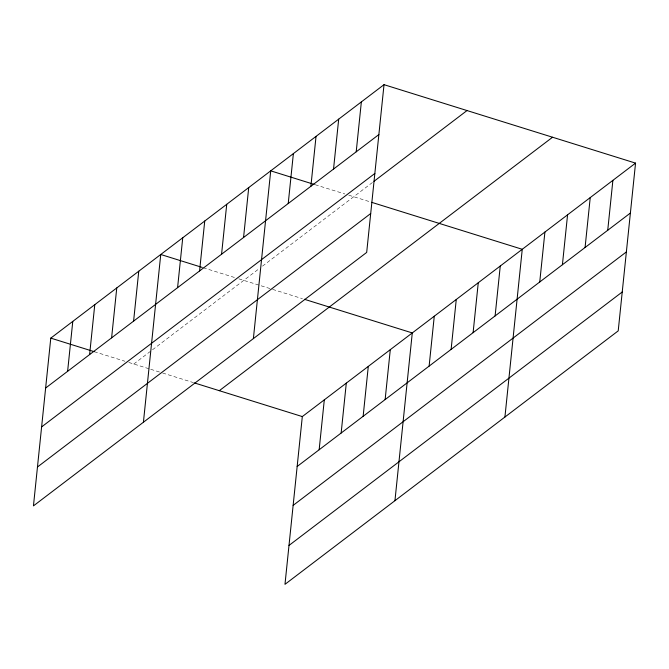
<?xml version="1.0" encoding="UTF-8"?>
<svg xmlns="http://www.w3.org/2000/svg" width="669" height="669" viewBox="0 0 669 669"><rect width="100%" height="100%" fill="white"/><g stroke="black" fill="none" stroke-linecap="round" stroke-linejoin="round"><path stroke-width="0.5" stroke-dasharray="3.35 2.51" d="M133.792 364.011L151.712 350.389M152.524 349.762L259.238 268.603M262.491 266.128L373.151 181.96M315.183 184.719L344.828 193.96M348.783 195.197L370.626 202.005M203.242 267.742L234.861 277.602M238.816 278.831L271.606 289.058M272.592 289.368L302.43 298.675M94.262 351.685L124.894 361.243M128.849 362.473L149.705 368.979M150.692 369.288L161.639 372.7M162.626 373.009L193.458 382.626"/><path stroke-width="1" d="M384.023 84.67L50.785 338.129L33.45 505.881L366.687 252.422L384.023 84.67L635.55 163.119L618.215 330.871L284.977 584.33L302.313 416.578L635.55 163.119M67.619 371.312L72.779 321.396M89.613 354.587L94.772 304.671M111.606 337.853L116.766 287.946M133.599 321.128L138.759 271.213M143.417 422.239L160.752 254.488L202.255 267.433M177.586 287.67L182.746 237.763M199.579 270.945L204.739 221.029M221.573 254.212L226.732 204.304M243.566 237.487L248.726 187.579M253.384 338.598L270.719 170.846L314.196 184.41M288.222 203.527L293.382 153.611M310.884 186.291L316.036 136.376M333.538 169.056L338.698 119.141M319.155 449.76L324.306 399.845M356.201 151.821L361.36 101.905M341.148 433.027L346.299 383.12M363.142 416.302L368.293 366.395M385.135 399.577L390.286 349.661M394.944 500.688L412.28 332.936L304.42 299.294M429.122 366.119L434.273 316.203M451.115 349.394L456.266 299.478M473.108 332.66L478.26 282.753M495.102 315.935L500.261 266.019M504.919 417.046L522.255 249.294L371.621 202.314M539.749 281.975L544.909 232.059M562.412 264.74L567.571 214.824M585.074 247.505L590.234 197.589M607.736 230.27L612.888 180.354M45.626 388.037L378.863 134.586M41.612 426.922L374.841 173.472M373.954 181.349L467.021 110.561M37.472 466.995L370.701 213.536M219.315 390.688L552.544 137.237M297.161 466.485L630.39 213.035M293.139 505.371L626.376 251.92M289 545.436L622.237 291.985M50.785 338.129L94.262 351.685M194.453 382.936L302.313 416.578"/></g></svg>
